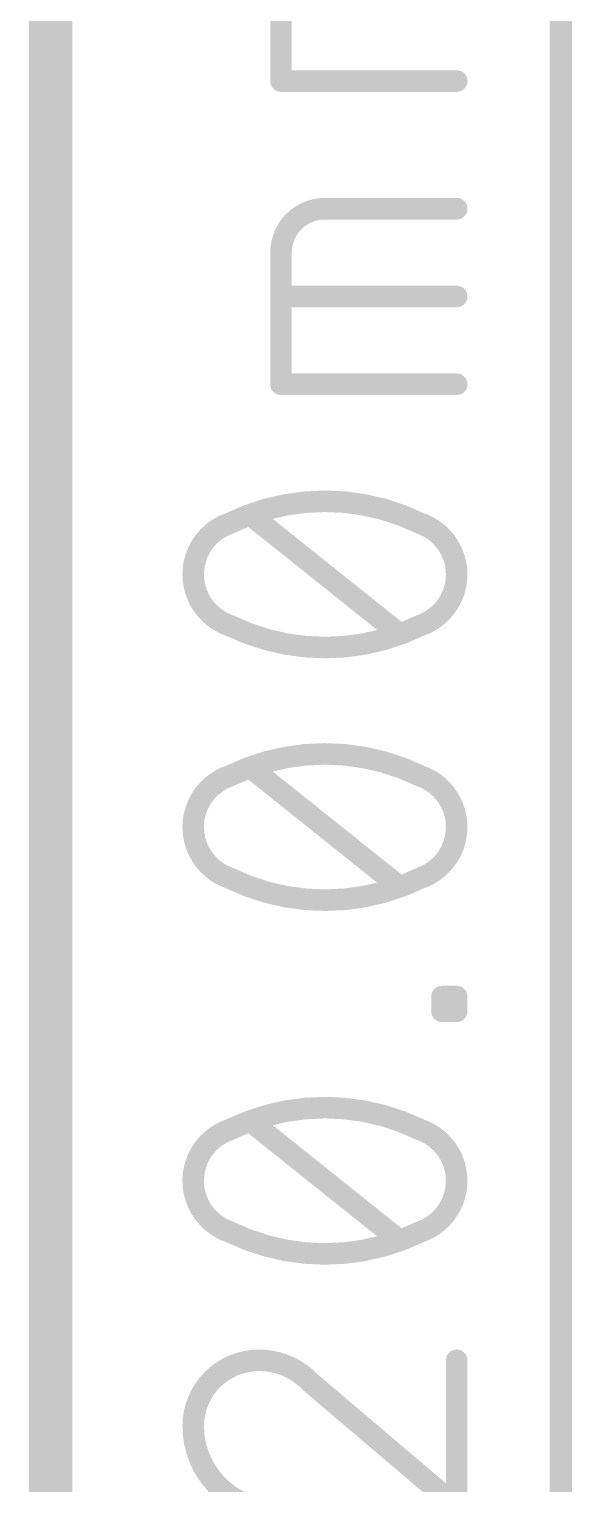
# Model space of a CAD drawing. Extents: x -1.3 to 57, y -0.1 to 23.2.
# Drawn here: x 51.87 to 55.06, y 5.18 to 13.74 of the extents above; entities that cross this region are included whole.
import ezdxf

# ---------------------------------------------------------------- set-up
doc = ezdxf.new("R2010")
doc.units = 0
doc.layers.add('20', color=31, linetype='CONTINUOUS')

msp = doc.modelspace()

# ---------------------------------------------------------------- linework, layer by layer
at = {"layer": '20'}
for points, const_width in [([(52, 0), (52, 20)], 0.254), ([(55, 19.935), (55, 0.065)], 0.13), ([(53.3545, 13.439), (53.3545, 14.2137)], 0.127), ([(54.3874, 13.439), (53.3545, 13.439)], 0.127), ([(53.6127, 12.6881), (54.3874, 12.6881)], 0.127), ([(53.3545, 11.6551), (53.3545, 12.4298)], 0.127), ([(54.3874, 12.1716), (53.3545, 12.1716)], 0.127), ([(54.3874, 11.6551), (53.3545, 11.6551)], 0.127), ([(54.0431, 10.192), (53.1823, 10.8807)], 0.127), ([(54.0431, 8.7055), (53.1823, 9.3941)], 0.127), ([(54.3013, 7.9661), (54.3013, 8.0522)], 0.127), ([(54.3013, 8.0522), (54.3874, 8.0522)], 0.127), ([(54.3874, 8.0522), (54.3874, 7.9661)], 0.127), ([(54.3874, 7.9661), (54.3013, 7.9661)], 0.127), ([(54.0431, 6.6243), (53.1823, 7.3129)], 0.127), ([(54.3874, 5.0516), (54.3874, 5.9124)], 0.127), ([(53.5266, 5.7833), (54.3874, 5.0516)], 0.127)]:
    msp.add_lwpolyline(points, dxfattribs=dict(at, const_width=const_width))
for points, const_width in [([(53.3227, 13.439, 1), (53.3862, 13.439)], 0.0635), ([(53.3545, 13.4708, 1), (53.3545, 13.4073)], 0.0635), ([(54.3874, 13.4073, 1), (54.3874, 13.4708)], 0.0635), ([(53.6127, 12.6881, 0.4142), (53.3545, 12.4298)], 0.127), ([(53.6127, 12.7198, 1), (53.6127, 12.6563)], 0.0635), ([(53.6127, 12.6563, 1), (53.6127, 12.7198)], 0.0635), ([(54.3874, 12.6563, 1), (54.3874, 12.7198)], 0.0635), ([(53.3862, 12.4298, 1), (53.3227, 12.4298)], 0.0635), ([(53.3227, 12.4298, 1), (53.3862, 12.4298)], 0.0635), ([(53.3545, 12.2033, 1), (53.3545, 12.1398)], 0.0635), ([(54.3874, 12.1398, 1), (54.3874, 12.2033)], 0.0635), ([(53.3227, 11.6551, 1), (53.3862, 11.6551)], 0.0635), ([(53.3545, 11.6869, 1), (53.3545, 11.6234)], 0.0635), ([(54.3874, 11.6234, 1), (54.3874, 11.6869)], 0.0635), ([(53.6127, 10.9667, 0.1139), (53.0532, 10.8376)], 0.127), ([(53.6127, 10.9985, 1), (53.6127, 10.935)], 0.0635), ([(54.1722, 10.8376, 0.1139), (53.6127, 10.9667)], 0.127), ([(53.6127, 10.935, 1), (53.6127, 10.9985)], 0.0635), ([(53.0532, 10.8376, 0.3205), (52.838, 10.5364)], 0.127), ([(53.0393, 10.8662, 1), (53.0671, 10.8091)], 0.0635), ([(53.0635, 10.8076, 1), (53.0429, 10.8677)], 0.0635), ([(53.2021, 10.9055, 1), (53.1625, 10.8559)], 0.0635), ([(54.1825, 10.8677, 1), (54.1619, 10.8076)], 0.0635), ([(54.3874, 10.5364, 0.3205), (54.1722, 10.8376)], 0.127), ([(54.1583, 10.8091, 1), (54.1861, 10.8662)], 0.0635), ([(52.838, 10.5364, 0.3205), (53.0532, 10.2351)], 0.127), ([(52.8697, 10.5364, 1), (52.8063, 10.5364)], 0.0635), ([(52.8063, 10.5364, 1), (52.8697, 10.5364)], 0.0635), ([(54.1722, 10.2351, 0.3205), (54.3874, 10.5364)], 0.127), ([(54.4191, 10.5364, 1), (54.3557, 10.5364)], 0.0635), ([(54.3556, 10.5364, 1), (54.4192, 10.5364)], 0.0635), ([(53.0532, 10.2351, 0.1139), (53.6127, 10.106)], 0.127), ([(53.0671, 10.2636, 1), (53.0393, 10.2065)], 0.0635), ([(53.0429, 10.2051, 1), (53.0635, 10.2651)], 0.0635), ([(53.6127, 10.106, 0.1139), (54.1722, 10.2351)], 0.127), ([(54.1619, 10.2651, 1), (54.1825, 10.2051)], 0.0635), ([(54.1861, 10.2065, 1), (54.1583, 10.2636)], 0.0635), ([(54.0233, 10.1673, 1), (54.0629, 10.2168)], 0.0635), ([(53.6127, 10.1377, 1), (53.6127, 10.0742)], 0.0635), ([(53.6127, 10.0742, 1), (53.6127, 10.1377)], 0.0635), ([(53.6127, 9.4802, 0.1139), (53.0532, 9.3511)], 0.127), ([(54.1722, 9.3511, 0.1139), (53.6127, 9.4802)], 0.127), ([(53.6127, 9.5119, 1), (53.6127, 9.4484)], 0.0635), ([(53.6127, 9.4484, 1), (53.6127, 9.5119)], 0.0635), ([(53.2021, 9.4189, 1), (53.1625, 9.3693)], 0.0635), ([(53.0532, 9.3511, 0.3205), (52.838, 9.0498)], 0.127), ([(53.0393, 9.3796, 1), (53.0671, 9.3225)], 0.0635), ([(53.0635, 9.321, 1), (53.0429, 9.3811)], 0.0635), ([(54.3874, 9.0498, 0.3205), (54.1722, 9.3511)], 0.127), ([(54.1825, 9.3811, 1), (54.1619, 9.321)], 0.0635), ([(54.1583, 9.3225, 1), (54.1861, 9.3796)], 0.0635), ([(52.838, 9.0498, 0.3205), (53.0532, 8.7485)], 0.127), ([(52.8697, 9.0498, 1), (52.8063, 9.0498)], 0.0635), ([(52.8063, 9.0498, 1), (52.8697, 9.0498)], 0.0635), ([(54.1722, 8.7485, 0.3205), (54.3874, 9.0498)], 0.127), ([(54.4191, 9.0498, 1), (54.3557, 9.0498)], 0.0635), ([(54.3556, 9.0498, 1), (54.4192, 9.0498)], 0.0635), ([(53.0671, 8.7771, 1), (53.0393, 8.72)], 0.0635), ([(53.0532, 8.7485, 0.1139), (53.6127, 8.6194)], 0.127), ([(53.0429, 8.7185, 1), (53.0635, 8.7785)], 0.0635), ([(53.6127, 8.6194, 0.1139), (54.1722, 8.7485)], 0.127), ([(54.0233, 8.6807, 1), (54.0629, 8.7303)], 0.0635), ([(54.1619, 8.7785, 1), (54.1825, 8.7185)], 0.0635), ([(54.1861, 8.72, 1), (54.1583, 8.7771)], 0.0635), ([(53.6127, 8.6511, 1), (53.6127, 8.5876)], 0.0635), ([(53.6127, 8.5876, 1), (53.6127, 8.6511)], 0.0635), ([(54.3013, 8.084, 1), (54.3013, 8.0205)], 0.0635), ([(54.3331, 8.0522, 1), (54.2696, 8.0522)], 0.0635), ([(54.4192, 8.0522, 1), (54.3556, 8.0522)], 0.0635), ([(54.3874, 8.0205, 1), (54.3874, 8.084)], 0.0635), ([(54.3013, 7.9979, 1), (54.3013, 7.9344)], 0.0635), ([(54.2696, 7.9661, 1), (54.3331, 7.9661)], 0.0635), ([(54.3556, 7.9661, 1), (54.4192, 7.9661)], 0.0635), ([(54.3874, 7.9344, 1), (54.3874, 7.9979)], 0.0635), ([(53.6127, 7.399, 0.1139), (53.0532, 7.2699)], 0.127), ([(54.1722, 7.2699, 0.1139), (53.6127, 7.399)], 0.127), ([(53.6127, 7.4307, 1), (53.6127, 7.3672)], 0.0635), ([(53.6127, 7.3672, 1), (53.6127, 7.4307)], 0.0635), ([(53.2021, 7.3377, 1), (53.1625, 7.2881)], 0.0635), ([(53.0532, 7.2699, 0.3205), (52.838, 6.9686)], 0.127), ([(53.0393, 7.2984, 1), (53.0671, 7.2413)], 0.0635), ([(53.0635, 7.2398, 1), (53.0429, 7.2999)], 0.0635), ([(54.3874, 6.9686, 0.3205), (54.1722, 7.2699)], 0.127), ([(54.1825, 7.2999, 1), (54.1619, 7.2398)], 0.0635), ([(54.1583, 7.2413, 1), (54.1861, 7.2984)], 0.0635), ([(52.838, 6.9686, 0.3205), (53.0532, 6.6673)], 0.127), ([(52.8697, 6.9686, 1), (52.8063, 6.9686)], 0.0635), ([(54.1722, 6.6673, 0.3205), (54.3874, 6.9686)], 0.127), ([(54.4191, 6.9686, 1), (54.3557, 6.9686)], 0.0635), ([(52.8063, 6.9686, 1), (52.8697, 6.9686)], 0.0635), ([(54.3556, 6.9686, 1), (54.4192, 6.9686)], 0.0635), ([(53.0671, 6.6959, 1), (53.0393, 6.6388)], 0.0635), ([(53.0532, 6.6673, 0.1139), (53.6127, 6.5382)], 0.127), ([(53.0429, 6.6373, 1), (53.0635, 6.6973)], 0.0635), ([(53.6127, 6.5382, 0.1139), (54.1722, 6.6673)], 0.127), ([(54.0233, 6.5995, 1), (54.0629, 6.6491)], 0.0635), ([(54.1619, 6.6973, 1), (54.1825, 6.6373)], 0.0635), ([(54.1861, 6.6388, 1), (54.1583, 6.6959)], 0.0635), ([(53.6127, 6.5699, 1), (53.6127, 6.5064)], 0.0635), ([(53.6127, 6.5064, 1), (53.6127, 6.5699)], 0.0635), ([(53.2254, 5.9124, 0.4142), (52.838, 5.525)], 0.127), ([(53.2254, 5.9441, 1), (53.2253, 5.8806)], 0.0635), ([(53.5266, 5.7833, 0.2053), (53.2254, 5.9124)], 0.127), ([(53.2254, 5.8806, 1), (53.2254, 5.9441)], 0.0635), ([(54.4192, 5.9124, 1), (54.3556, 5.9124)], 0.0635), ([(53.5472, 5.8075, 1), (53.5061, 5.7591)], 0.0635), ([(53.5036, 5.7614, 1), (53.5496, 5.8052)], 0.0635), ([(52.838, 5.525, 0.3252), (53.1823, 5.0516)], 0.127), ([(52.8697, 5.525, 1), (52.8063, 5.525)], 0.0635), ([(52.8062, 5.525, 1), (52.8698, 5.525)], 0.0635)]:
    msp.add_lwpolyline(points, format="xyb", dxfattribs=dict(at, const_width=const_width))

doc.saveas('drawing.dxf')
